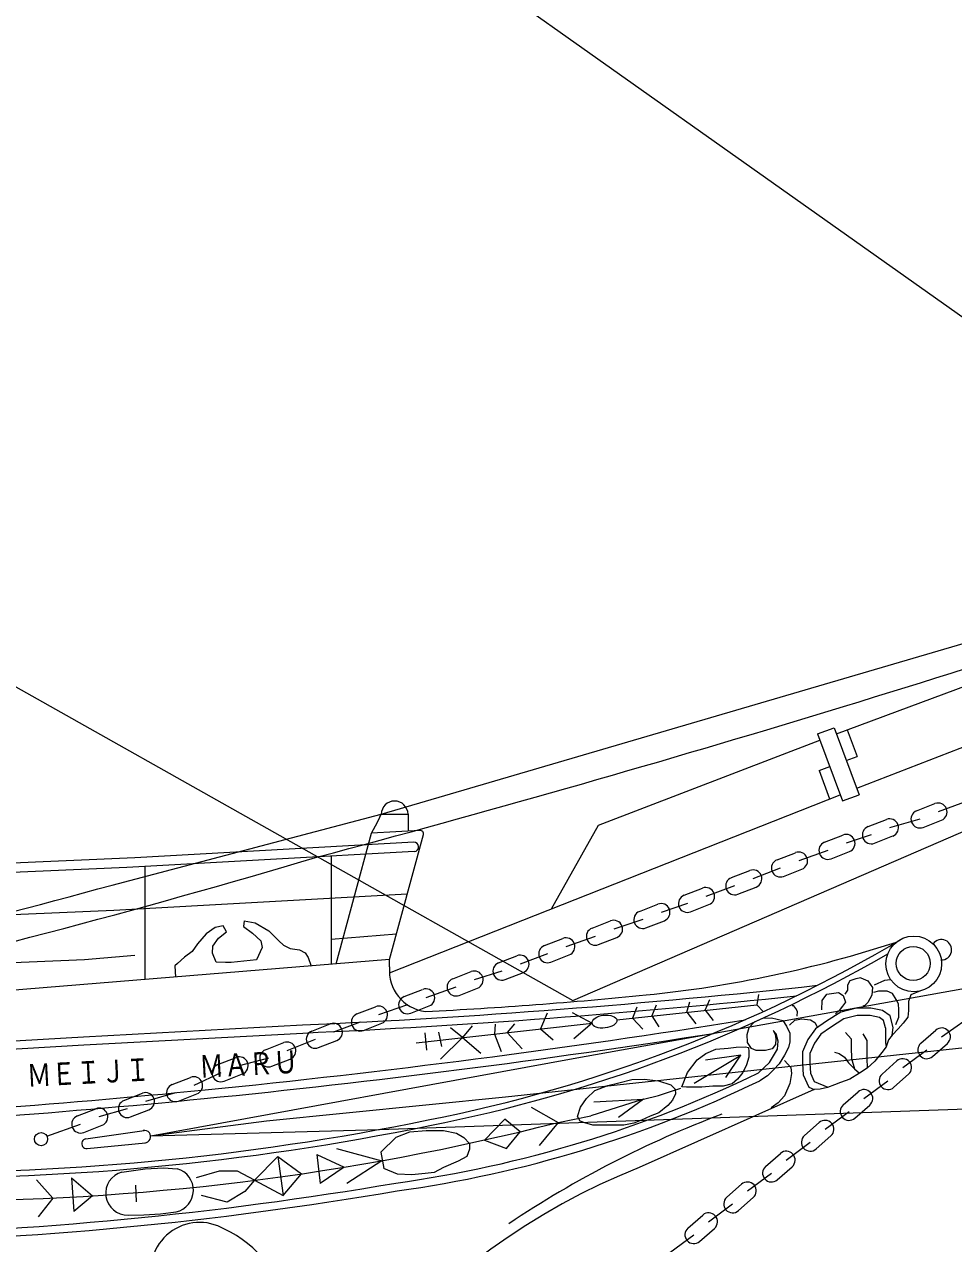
# Model space of a CAD drawing. Units: millimetres, scale not verified. Extents: x -51049 to 51051, y -29700 to 29700.
# Drawn here: x 27583 to 33235, y -15487 to -8069 of the extents above; entities that cross this region are included whole.
import ezdxf
from ezdxf.enums import TextEntityAlignment as Align

# ---------------------------------------------------------------- set-up
doc = ezdxf.new("R2010")
doc.units = ezdxf.units.MM
doc.header["$LTSCALE"] = 100
doc.layers.add('0-3_keijou', color=7, linetype='Continuous', lineweight=18)
doc.styles.add('ＭＳ ゴシック', font='')
doc.styles.get('ＭＳ ゴシック').set_extended_font_data('MS Gothic')

msp = doc.modelspace()

# ---------------------------------------------------------------- linework, layer by layer
at = {"layer": '0-3_keijou'}
for p, q in [((13117.5, -3975.5), (30919.1, -14008.4)), ((32645.4, -12717.1), (36198.4, -11332.1)), ((30919.1, -14008.4), (36381.2, -11640.6)), ((32407.9, -12385.4), (32508.2, -12348.1)), ((32407.9, -12385.4), (32559.5, -12793.2)), ((32508.2, -12348.1), (32659.8, -12755.9)), ((32587.9, -12361.8), (32647.9, -12523)), ((32582.2, -12547.4), (32647.9, -12523)), ((32416.3, -12609.1), (32482, -12584.7)), ((32416.3, -12609.1), (32480.6, -12781.7)), ((29803.5, -13840.6), (32545.7, -12756)), ((32559.5, -12793.2), (32659.8, -12755.9)), ((33009.7, -12854), (33121.4, -12810.3)), ((33300.5, -12801.2), (33141.1, -12860.6)), ((32714.1, -12950.3), (32825.9, -12906.6)), ((33029.3, -12904.3), (32845.5, -12956.9)), ((29989.8, -12973.2), (29695.3, -12989.6)), ((33049, -12954.6), (33160.8, -12910.9)), ((29951.4, -13045.5), (28254.9, -13139.2)), ((29479.8, -13786), (29695.3, -12989.6)), ((29804.2, -13759.5), (30010.2, -12998.4)), ((32449.8, -13045.1), (32561.5, -13001.4)), ((32733.8, -13000.6), (32581.2, -13051.7)), ((32753.4, -13050.8), (32865.2, -13007.1)), ((29954.5, -13101.4), (28207.3, -13199.6)), ((29448.4, -13129.9), (29448.4, -13788.6)), ((32161, -13152.3), (32272.7, -13108.6)), ((32469.4, -13095.4), (32292.4, -13158.8)), ((32489.1, -13145.7), (32600.8, -13102)), ((28254.9, -13139.2), (20518.5, -13478.8)), ((28207.3, -13199.6), (20518.5, -13537.1)), ((28316.4, -13193.4), (28316.4, -13881.2)), ((32180.6, -13202.5), (32014.4, -13267.3)), ((31883, -13260.7), (31994.8, -13217)), ((32200.3, -13252.8), (32312.1, -13209.1)), ((31595.6, -13367.8), (31707.4, -13324.1)), ((31902.7, -13311), (31727, -13374.4)), ((31922.4, -13361.3), (32034.1, -13317.6)), ((29912.2, -13360.6), (28127.9, -13460)), ((31324.4, -13465.7), (31436.1, -13422)), ((31615.3, -13418.1), (31455.8, -13472.2)), ((31634.9, -13468.4), (31746.7, -13424.7)), ((28127.9, -13460), (20518.5, -13794.1)), ((31035.8, -13567.6), (31147.6, -13523.9)), ((31344, -13515.9), (31167.3, -13574.2)), ((31363.7, -13566.2), (31475.5, -13522.5)), ((29846.4, -13603.5), (29448.4, -13636.3)), ((30745.8, -13674.3), (30857.6, -13630.6)), ((31055.5, -13617.9), (30877.3, -13680.9)), ((31075.2, -13668.2), (31186.9, -13624.5)), ((27950, -13759.9), (24407.6, -13915.4)), ((28255, -13734.7), (27950, -13759.9)), ((30467.1, -13779.9), (30578.9, -13736.2)), ((30765.5, -13724.6), (30598.5, -13786.5)), ((30785.2, -13774.9), (30896.9, -13731.2)), ((30188.2, -13876.1), (30299.9, -13832.4)), ((30486.8, -13830.2), (30319.6, -13882.7)), ((30506.4, -13880.5), (30618.2, -13836.8)), ((29893.8, -13984.4), (30005.6, -13940.7)), ((30207.8, -13926.4), (30025.3, -13991)), ((30227.5, -13976.7), (30339.3, -13933)), ((31612.1, -14079.6), (31630.6, -14016.3)), ((31724, -14067.5), (31751.8, -14002.8)), ((29606.2, -14089.6), (29717.9, -14045.9)), ((29913.5, -14034.7), (29737.6, -14096.1)), ((29933.2, -14085), (30044.9, -14041.3)), ((31186.1, -14125.5), (32038.2, -14033.7)), ((31612.1, -14079.6), (31666, -14149.8)), ((31724, -14067.5), (31773.1, -14129.7)), ((29332.2, -14194.2), (29444, -14150.5)), ((29625.8, -14139.8), (29463.6, -14200.8)), ((29645.5, -14190.1), (29757.3, -14146.4)), ((29966.6, -14265.8), (31035.6, -14145.4)), ((33161.4, -14229), (33310.6, -14124.7)), ((30017.8, -14204.9), (30029.3, -14310.8)), ((30102.5, -14200.4), (30121, -14287)), ((33035.7, -14267.9), (33125.7, -14188.5)), ((29049.1, -14308), (29160.8, -14264.3)), ((29351.9, -14244.5), (29180.5, -14314.6)), ((29371.5, -14294.8), (29483.3, -14251.1)), ((32925.3, -14416.5), (33071.4, -14308.4)), ((33107.2, -14348.9), (33197.1, -14269.5)), ((28759, -14398.3), (28870.7, -14354.6)), ((29068.7, -14358.3), (28890.4, -14404.9)), ((29088.4, -14408.6), (29200.2, -14364.9)), ((31656.9, -14510.6), (31940.2, -14340.7)), ((32799.6, -14455.4), (32889.5, -14376)), ((28778.6, -14448.6), (28613.4, -14525.9)), ((28798.3, -14498.9), (28910.1, -14455.2)), ((32871, -14536.4), (32961, -14457)), ((28482, -14519.3), (28593.7, -14475.6)), ((32689.1, -14604), (32835.3, -14495.9)), ((28189.2, -14616.1), (28301, -14572.4)), ((28501.6, -14569.6), (28320.6, -14622.7)), ((28521.3, -14619.9), (28633.1, -14576.2)), ((31349.3, -14608.1), (31028.1, -14709.6)), ((32563.4, -14642.9), (32653.4, -14563.5)), ((27905.5, -14710.1), (28017.3, -14666.4)), ((28208.9, -14666.4), (28037, -14716.7)), ((28228.5, -14716.7), (28340.3, -14673)), ((32452.9, -14791.5), (32599.1, -14683.4)), ((32634.8, -14723.9), (32724.8, -14644.5)), ((27720.3, -14833.1), (27925.2, -14760.4)), ((30829.1, -14749.9), (31028.1, -14709.6)), ((32327.2, -14830.3), (32417.2, -14751)), ((27944.9, -14810.6), (28056.6, -14767)), ((27958, -14849.2), (28311.1, -14798.8)), ((32398.7, -14911.3), (32488.7, -14832)), ((27965.1, -14908.1), (28320.1, -14873.3)), ((32216.8, -14978.9), (32363, -14870.8)), ((29124.7, -14958.2), (29156.4, -15194.6)), ((29361.3, -14946), (29383.2, -15121.5)), ((29751.7, -14931.4), (29769.2, -15029.8)), ((32091.1, -15017.8), (32181.1, -14938.5)), ((31980.6, -15166.4), (32126.8, -15058.3)), ((32162.5, -15098.8), (32252.5, -15019.4)), ((27869.3, -15088), (27883.6, -15292.2)), ((28259.2, -15132), (28262.8, -15233.3)), ((31854.9, -15205.3), (31944.9, -15125.9)), ((31926.4, -15286.3), (32016.3, -15206.9)), ((31744.5, -15353.9), (31890.6, -15245.8)), ((31618.8, -15392.8), (31708.7, -15313.4)), ((31690.2, -15473.8), (31780.2, -15394.4)), ((31508.3, -15541.4), (31654.5, -15433.3))]:
    msp.add_line(p, q, dxfattribs=at)
for points in [[(35358.7, -11316.6), (13495.6, 4166.8), (40376.2, -9362.2), (13055.3, 9417.7), (44143.8, -8167.7), (12888.8, 12062.3)], [(32522.3, -12386.2), (36096.1, -11057), (40352.5, -9445.1)], [(28117.3, -13305.7), (29753.8, -12873.9), (33527.8, -11766.5), (35241.3, -11233.4), (36065.5, -10974.7)], [(30789.7, -13450.5), (31074.4, -12940.5), (32422, -12423.5)], [(29804.2, -13804), (29804.2, -13759.5), (23928.8, -14240.1), (20518.5, -14439), (20518.5, -12604.4)], [(29695.3, -12989.6), (29718.2, -12945.2), (29736.8, -12911.1), (29753.8, -12873.9), (29916.5, -12873.9), (29916.5, -12977.3)], [(28351.4, -14831.7), (30920.2, -14360.6), (37062.4, -13259.2)], [(28919.8, -13523.5), (28915, -13558.6), (28970.5, -13598.1), (29022.4, -13645.6), (29028.5, -13686.4), (28995.3, -13761.3), (28841, -13777.4), (28806.5, -13777.4), (28749.9, -13773.9), (28726.6, -13720), (28729, -13676.5), (28763, -13629.2), (28811.9, -13591.1), (28791.8, -13553.8), (28744, -13563.4), (28688.1, -13601.6), (28636.7, -13664.1), (28602.9, -13710.1), (28557.1, -13744.4), (28514.9, -13782.6), (28497.7, -13798.1), (28502.1, -13866)], [(28919.8, -13523.5), (28987.7, -13536.4), (29070.9, -13584.7), (29131.7, -13645.4), (29159.2, -13670.5), (29200.3, -13690.9), (29256.5, -13700.2), (29291.2, -13718.9), (29308.8, -13746.9), (29327.4, -13798.5)], [(32670.2, -13871.1), (32641, -13875.7), (32604.5, -13888.8), (32589.9, -13915.1), (32588.4, -13944.4), (32573.8, -13969.2)], [(32670.2, -13871.1), (32712.9, -13887.9), (32740.5, -13929.4), (32737.1, -13976), (32712.9, -14020.9), (32693.9, -14038.2), (32681.8, -14043.4)], [(28351.4, -14831.7), (29056.7, -14740.6), (30508.4, -14595.1), (33850, -14234.6), (37310.9, -13878.9)], [(32754.4, -13912.1), (32816.6, -13884.4), (32849.4, -13881)], [(32047.6, -13971), (32038.2, -14033.7), (32076.9, -14075.7)], [(33034.2, -13949.8), (32974.2, -13973.8), (32959.4, -14013.2), (32959.4, -14069.9), (32956.9, -14109.4), (32927.3, -14146.4), (32897.7, -14180.9), (32861.9, -14218.2), (32838.1, -14248), (32824.5, -14290.6), (32797.4, -14323.5), (32754.8, -14377.7), (32708.3, -14420.3), (32661.6, -14450.7), (32603.7, -14486.1), (32547.5, -14507.4), (32510.7, -14521), (32468.1, -14536.5), (32423.5, -14548.1), (32387, -14549.7)], [(32432.9, -14064.1), (32434.7, -14007.1), (32464, -13969.1), (32534.9, -13958.7), (32562.6, -13977.7), (32578.1, -14017.5), (32559.1, -14043.4), (32538.4, -14069.3), (32515.9, -14088.3)], [(32882.6, -14153.8), (32901.2, -14109.2), (32901.2, -14064.5), (32899.3, -14029.2), (32886.3, -14001.3), (32862.1, -13965.9), (32830.5, -13951), (32810, -13951), (32778.4, -13951), (32746.8, -13960.3)], [(30761.8, -14085.5), (30722, -14180.8), (30800.2, -14246.9)], [(30915.5, -14081.9), (31035.6, -14145.4), (30924.8, -14242.1)], [(31307.5, -14048.4), (31282, -14115.2), (31345, -14183.2)], [(32861.9, -14218.2), (32866.6, -14171.6), (32847.9, -14101.6), (32801.3, -14069), (32731.3, -14055), (32642.6, -14055), (32549.3, -14078.3), (32460.7, -14134.3), (32395.4, -14180.9), (32348.7, -14246.2), (32316.1, -14320.8), (32316.1, -14390.7), (32320.7, -14460.7), (32353.4, -14535.3), (32387, -14549.7), (31322.8, -15023.4)], [(31426.3, -14037.5), (31400.3, -14102.4), (31442.1, -14168.8)], [(32283, -14103.6), (32284.4, -14074.4), (32274.2, -14056.8), (32262.5, -14040.8), (32252.3, -14040.8)], [(26644.6, -14305.2), (27942.9, -14229.3), (29274.4, -14156.9)], [(30306.8, -14162.5), (30247.4, -14234.2), (30360.1, -14328)], [(30447.5, -14152.9), (30442.1, -14212.3), (30482.5, -14318.7)], [(30563.2, -14149.5), (30519.4, -14203.6), (30610.3, -14302.2)], [(32153.7, -14242.3), (32150.8, -14276.2), (32130.2, -14302.7), (32091.1, -14312.9), (32034.2, -14312.9), (32005.2, -14299.7), (31981.4, -14262.7), (31978.7, -14215.2), (31990.6, -14171.6), (32023.7, -14137.1), (32074.7, -14114.8), (32128.1, -14113.4), (32195.5, -14130.6), (32219.3, -14163.6), (32237.8, -14207.2), (32239.1, -14258.8), (32229.8, -14294.1), (32205.5, -14341.4), (32173.8, -14394.2), (32139.9, -14430.1), (32101.9, -14466), (32055.2, -14496.3)], [(32236.2, -14157.5), (32268.6, -14128.5), (32309.5, -14120), (32364.1, -14125.1), (32389.7, -14142.2), (32401.6, -14160.9), (32403.3, -14166)], [(32821, -14175.2), (32808.7, -14129.1), (32783.2, -14111.3), (32726.8, -14100), (32648.2, -14100), (32567.3, -14120.2), (32485.8, -14171.6), (32427.6, -14213.2), (32388.1, -14268.5), (32361.1, -14330.2), (32361.1, -14389.2), (32365.1, -14449.8), (32387.5, -14500.9), (32469.4, -14536)], [(26646.7, -14354.4), (27945, -14278.5), (29276.5, -14206.1)], [(30113.4, -14364.8), (30247.4, -14234.2), (30175.1, -14174.4)], [(32047.2, -14448.4), (32114.1, -14386.1), (32163.9, -14304.6), (32168.4, -14254.9), (32154.8, -14211.9), (32136.7, -14191.5), (32148.6, -14213.5), (32153.7, -14242.3)], [(32577.9, -14201.8), (32611.2, -14241.7), (32611.2, -14294.9), (32613.4, -14361.4), (32631.1, -14423.4), (32661.6, -14450.7)], [(32682.1, -14210.7), (32706.5, -14250.6), (32706.5, -14297.1), (32706.5, -14359.2), (32708.3, -14420.3)], [(32821, -14175.2), (32821, -14216.9), (32821, -14264), (32824.5, -14290.6)], [(31849.5, -14476.6), (31940.2, -14340.7), (31724.9, -14370.9)], [(32207.2, -14372.3), (32244.7, -14414.9), (32248.1, -14452.4), (32239.6, -14513.8), (32207.2, -14588.8), (32168, -14631.4), (32125.4, -14660.4)], [(32509.6, -14323), (32539.3, -14330.6), (32571.3, -14353.5), (32595.8, -14387), (32631.1, -14423.4)], [(28351.5, -14832.2), (29742.6, -14792.5), (34926.3, -14611.4), (37517.1, -14536.2)], [(31047, -14624.6), (31349.3, -14608.1), (31195.8, -14719)], [(31349.3, -14608.1), (31439.3, -14585.3), (31512.1, -14561.5), (31575, -14540.5)], [(30664.7, -14656.4), (30829.1, -14749.9), (30715.1, -14890.7)], [(29751.7, -14931.4), (29843.8, -14839.8), (29928, -14807.2), (30025.9, -14799.1), (30131.9, -14799.1), (30210.7, -14815.4), (30256.9, -14842.6), (30289.6, -14877.9), (30289.6, -14913.2), (30273.3, -14956.7), (30221.6, -14986.5), (30131.9, -15024.6), (30074.8, -15054.5), (30020.5, -15059.9), (29938.9, -15068.1), (29851.9, -15065.3), (29769.2, -15029.8)], [(29481.9, -14908.6), (29756.3, -14982.9), (29543.6, -15122.1)], [(28982.6, -15102.2), (29124.7, -14958.2), (29269.6, -15062.6)], [(29361.3, -14946), (29528.8, -15022.2), (29383.2, -15121.5)], [(28176.5, -15051.9), (28317, -15031.9), (28429.9, -15025.6), (28512.8, -15032)], [(28982.6, -15102.2), (28879.9, -15047.3), (28768.3, -15047.3), (28628.9, -15087.1)], [(27658, -15099.9), (27756.3, -15210), (27667.5, -15325.4)], [(27869.3, -15088), (27997.4, -15196.5), (27883.6, -15292.2)], [(28982.6, -15102.2), (28923.7, -15170.8), (28816.1, -15234.5), (28660.7, -15194.6)], [(28982.6, -15102.2), (29156.4, -15194.6), (29269.6, -15062.6)], [(28214.2, -15314.3), (28309, -15311.6), (28410.4, -15305.8), (28506.1, -15294.4)]]:
    msp.add_lwpolyline(points, dxfattribs=at)
for points in [[(31581, -14532.4), (31617, -14445.2), (31674.2, -14370.1), (31728.3, -14331.1), (31788.4, -14304), (31863.6, -14298), (31911.7, -14292), (31968.8, -14289), (31986.8, -14295), (31989.8, -14319), (31989.8, -14352.1), (31974.8, -14400.2), (31953.8, -14445.2), (31920.7, -14487.3), (31887.6, -14514.4), (31833.5, -14529.4), (31770.4, -14529.4), (31704.2, -14535.4), (31662.1, -14535.4), (31611, -14535.4)], [(30946.9, -14714.5), (30966, -14657.1), (31001.9, -14604.5), (31052.2, -14556.6), (31131.1, -14525.6), (31198.1, -14508.8), (31277.1, -14489.7), (31353.7, -14487.3), (31439.8, -14496.9), (31514, -14520.8), (31540.3, -14547.1), (31542.7, -14575.8), (31526, -14614.1), (31497.3, -14647.5), (31442.2, -14690.6), (31389.6, -14712.1), (31336.9, -14736), (31289.1, -14755.2), (31229.3, -14767.1), (31162.3, -14767.1), (31112, -14767.1), (31040.2, -14767.1), (30992.4, -14752.8), (30963.6, -14743.2)], [(30599.2, -14806.6), (30504.5, -14730.5), (30381.4, -14856.9), (30516.4, -14908.5)]]:
    msp.add_lwpolyline(points, close=True, dxfattribs=at)
for centre, radius in [((32992.3, -13785.6), 169.4), ((32989.1, -13782.5), 103.7), ((27684.7, -14851.4), 40)]:
    msp.add_circle(centre, radius, dxfattribs=at)
for centre, radius, start, end in [((5358, 76770.4), 93055.6, 284.95266, 288.80786), ((29835.2, -12875.9), 81.4, 1.36618, 178.63382), ((33141.1, -12860.6), 54, 291.35572, 111.35572), ((32845.5, -12956.9), 54, 291.35572, 111.35572), ((33029.3, -12904.3), 54, 111.35572, 291.35572), ((29990.9, -12993.2), 20, 344.8557, 93.18837), ((32733.8, -13000.6), 54, 111.35572, 291.35572), ((29953, -13073.5), 28, 273.18837, 93.18837), ((32469.4, -13095.4), 54, 111.35572, 291.35572), ((32581.2, -13051.7), 54, 291.35572, 111.35572), ((32292.4, -13158.8), 54, 291.35572, 111.35572), ((14268.3, 37557.1), 52892.6, 279.16799, 286.58779), ((32180.6, -13202.5), 54, 111.35572, 291.35572), ((31902.7, -13311), 54, 111.35572, 291.35572), ((32014.4, -13267.3), 54, 291.35572, 111.35572), ((15483.1, 32645), 47656, 278.42606, 285.37365), ((31727, -13374.4), 54, 291.35572, 111.35572), ((31455.8, -13472.2), 54, 291.35572, 111.35572), ((31615.3, -13418.1), 54, 111.35572, 291.35572), ((31344, -13515.9), 54, 111.35572, 291.35572), ((31055.5, -13617.9), 54, 111.35572, 291.35572), ((31167.3, -13574.2), 54, 291.35572, 111.35572), ((28284, -5824.9), 9080.8, 281.14109, 300.74094), ((30877.3, -13680.9), 54, 291.35572, 111.35572), ((33161, -13699.3), 61.8, 269.01295, 145.14942), ((28293.9, -5859.4), 9080.8, 281.14109, 300.00252), ((30765.5, -13724.6), 54, 111.35572, 291.35572), ((30647.7, -6818.3), 7191.7, 275.72346, 288.14763), ((30486.8, -13830.2), 54, 111.35572, 291.35572), ((30598.5, -13786.5), 54, 291.35572, 111.35572), ((30052.9, -13827.4), 249.7, 174.61256, 263.08437), ((30319.6, -13882.7), 54, 291.35572, 111.35572), ((27069.9, 34955.9), 49162.2, 272.57012, 276.23248), ((30025.3, -13991), 54, 291.35572, 111.35572), ((30207.8, -13926.4), 54, 111.35572, 291.35572), ((26982.5, 36302.2), 50560.4, 272.60056, 276.01237), ((29913.5, -14034.7), 54, 111.35572, 291.35572), ((28616.9, 13517.7), 27628.8, 272.91681, 275.70834), ((29625.8, -14139.8), 54, 111.35572, 291.35572), ((29737.6, -14096.1), 54, 291.35572, 111.35572), ((23231.1, 40306.9), 55129, 275.67446, 279.11711), ((29463.6, -14200.8), 54, 291.35572, 111.35572), ((23225.7, 40254), 55129, 275.67446, 278.92058), ((29351.9, -14244.5), 54, 111.35572, 291.35572), ((33161.4, -14229), 54, 311.41665, 131.41665), ((29068.7, -14358.3), 54, 111.35572, 291.35572), ((29180.5, -14314.6), 54, 291.35572, 111.35572), ((33071.4, -14308.4), 54, 131.41665, 311.41665), ((28890.4, -14404.9), 54, 291.35572, 111.35572), ((32925.3, -14416.5), 54, 311.41665, 131.41665), ((28778.6, -14448.6), 54, 111.35572, 291.35572), ((28833.8, -7841.6), 7346.8, 277.8888, 295.9371), ((32835.3, -14495.9), 54, 131.41665, 311.41665), ((28501.6, -14569.6), 54, 111.35572, 291.35572), ((28613.4, -14525.9), 54, 291.35572, 111.35572), ((28841.8, -7889.5), 7346.8, 277.8888, 295.9371), ((23439.3, 38021.8), 52886.7, 272.68352, 275.68333), ((23444.6, 38074.8), 52886.7, 272.68352, 275.68333), ((28320.6, -14622.7), 54, 291.35572, 111.35572), ((32689.1, -14604), 54, 311.41665, 131.41665), ((28037, -14716.7), 54, 291.35572, 111.35572), ((28208.9, -14666.4), 54, 111.35572, 291.35572), ((32599.1, -14683.4), 54, 131.41665, 311.41665), ((26895.9, 559.7), 15613.9, 269.12389, 281.61173), ((27019.7, 201.5), 15429, 269.80149, 284.29399), ((27925.2, -14760.4), 54, 111.35572, 291.35572), ((34072.6, -20662.3), 6371.9, 110.65488, 123.78435), ((32452.9, -14791.5), 54, 311.41665, 131.41665), ((26905.8, 525.3), 15613.9, 269.0457, 281.61173), ((28314.1, -14836.2), 37.5, 272.11287, 101.61458), ((32363, -14870.8), 54, 131.41665, 311.41665), ((27961.4, -14878.7), 29.6, 96.58675, 277.1407), ((32216.8, -14978.9), 54, 311.41665, 131.41665), ((28211.4, -15180.8), 133.6, 105.12783, 271.20137), ((28475.8, -15162.4), 135.5, 282.94479, 74.13761), ((32878.7, -18909.6), 4186, 111.82002, 167.99223), ((32126.8, -15058.3), 54, 131.41665, 311.41665), ((26033.6, 7156.2), 22598.3, 271.2545, 279.70253), ((31980.6, -15166.4), 54, 311.41665, 131.41665), ((26041.6, 7108.3), 22598.3, 271.19305, 279.70253), ((31890.6, -15245.8), 54, 131.41665, 311.41665), ((31744.5, -15353.9), 54, 311.41665, 131.41665), ((28648.8, -15655.9), 297.6, 59.42835, 196.84327), ((28534.3, -15989.9), 647.4, 7.60939, 65.7518), ((31654.5, -15433.3), 54, 131.41665, 311.41665)]:
    msp.add_arc(centre, radius, start, end, dxfattribs=at)
msp.add_ellipse((31111, -14136.4), major_axis=(-75.4, -9), ratio=0.515635, dxfattribs=at)

# ---------------------------------------------------------------- texts
at = {"layer": '0-3_keijou', "style": 'ＭＳ ゴシック', "width": 0.8}
msp.add_text('ＭＥＩＪＩ\u3000\u3000ＭＡＲＵ', height=137.5, rotation=3, dxfattribs=at).set_placement((27604, -14575), align=Align.BOTTOM_LEFT)

doc.saveas('drawing.dxf')
